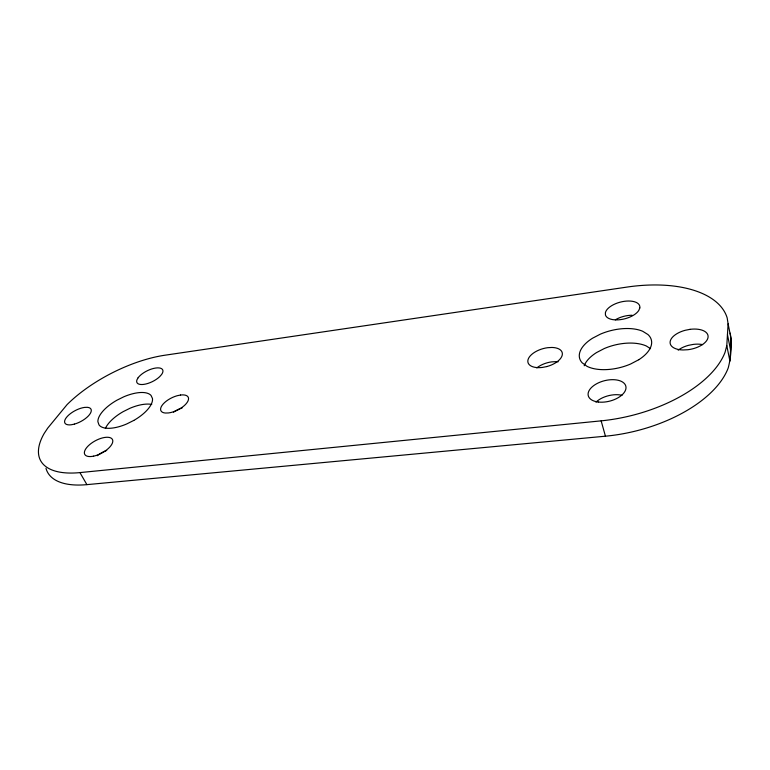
<?xml version="1.0" encoding="UTF-8"?>
<svg xmlns="http://www.w3.org/2000/svg" width="770" height="770" viewBox="0 0 770 770"><rect width="100%" height="100%" fill="white"/><g stroke="black" fill="none" stroke-linecap="round" stroke-linejoin="round"><path stroke-width="1.16" d="M730.22 333.15C732.029 344.604 731.154 356.635 728.247 367.848A111.843 59.377 -13.9 0 1 605.432 436.195L86.914 484.638A90.687 40.155 -27.6 0 1 45.979 468.285M79.926 472.597L601.149 420.853A112.718 58.616 -14.1 0 0 725.061 352.275L726.793 345.624L728.102 323.824L727.178 317.933A111.227 56.903 -14.2 0 0 626.982 287.085L164.953 355.211A90.052 38.673 -27.1 0 0 67.086 404.597L47.711 428.13L44.188 433.443A91.274 39.52 -27.4 0 0 79.926 472.597L86.914 484.638M650.534 348.685L646.309 345.98A36.739 19.298 -14 0 0 604.238 348.56L596.5 352.593A36.739 19.298 -14 0 0 584.199 365.76M601.149 420.853L605.432 436.195M726.793 345.624L729.931 361.149L731.154 339.118L728.102 323.824M727.457 334.584L730.547 349.984M615.346 319.829A17.585 8.759 -14.1 0 1 632.122 315.257M536.786 367.906A17.671 9.269 -16.2 0 1 551.888 361.852L556.152 361.64A17.671 9.269 -16.2 0 1 558.135 361.794M678.197 350.148A19.173 10.01 -11.7 0 1 688.505 345.326L693.356 344.392A19.173 10.01 -11.7 0 1 702.587 344.594M595.98 402.132A19.212 10.665 -13.9 0 1 621.996 395.299M173.548 412.142A15.14 6.892 -26.5 0 1 182.192 407.898M97.184 455.715A15.612 7.055 -28.6 0 1 106.712 450.46M105.365 428.467A29.818 13.119 -27.4 0 1 123.142 411.661L129.957 408.273A29.818 13.119 -27.4 0 1 151.738 404.433M639.803 307.962L638.792 310.425A17.72 8.634 -14.3 0 1 620.784 319.598A17.72 8.634 -14.3 0 1 605.461 315.036L605.384 312.755A17.72 8.634 -14.3 0 1 624.335 301.32A17.72 8.634 -14.3 0 1 639.803 307.962M138.109 377.762L136.954 379.812A14.361 6.006 -26.3 0 0 143.865 384.374A14.361 6.006 -26.3 0 0 159.679 376.674L161.604 374.49A14.361 6.006 -26.3 0 0 155.713 368.031A14.361 6.006 -26.3 0 0 138.109 377.762M638.802 359.706L630.611 364.008A37.018 19.038 -14.2 0 1 587.019 366.337L582.187 362.834A37.018 19.038 -14.2 0 1 592.582 338.194L600.388 334.142A37.018 19.038 -14.2 0 1 642.709 331.273L647.926 334.526A37.018 19.038 -14.2 0 1 638.802 359.706M133.787 420.439L126.617 424A30.011 12.917 -27.3 0 1 99.032 424.944L97.896 421.739A30.011 12.917 -27.3 0 1 116.973 400.179L123.835 396.781A30.011 12.917 -27.3 0 1 151.026 395.424L152.46 398.456A30.011 12.917 -27.3 0 1 133.787 420.439M180.536 395.029L177.09 395.751A15.236 6.786 -26.3 0 0 161.97 405.54A15.236 6.786 -26.3 0 0 165.386 413.038L168.457 412.951A15.236 6.786 -26.3 0 0 187.177 402.402A15.236 6.786 -26.3 0 0 180.536 395.029M74.411 424.116L71.167 424.79A14.784 6.141 -28 0 1 66.374 417.542A14.784 6.141 -28 0 1 84.584 407.407L87.337 407.311A14.784 6.141 -28 0 1 89.513 414.616A14.784 6.141 -28 0 1 74.411 424.116M690.045 329.339L685.165 330.301A19.317 9.875 -12 0 0 670.121 341.861A19.317 9.875 -12 0 0 682.961 349.975L687.88 349.724A19.317 9.875 -12 0 0 708.073 337.135A19.317 9.875 -12 0 0 690.045 329.339M546.844 366.558L542.282 367.444A17.806 9.144 -16.4 0 1 528.028 359.696A17.806 9.144 -16.4 0 1 547.691 347.694L551.975 347.453A17.806 9.144 -16.4 0 1 562.167 355.384A17.806 9.144 -16.4 0 1 546.844 366.558M93.603 456.158A15.718 6.949 -28.4 0 0 112.612 439.882A15.718 6.949 -28.4 0 0 89.561 444.685A15.718 6.949 -28.4 0 0 93.603 456.158M598.213 402.007A19.366 10.53 -14.2 0 0 625.991 387.214A19.366 10.53 -14.2 0 0 596.943 383.595A19.366 10.53 -14.2 0 0 598.213 402.007"/></g></svg>
